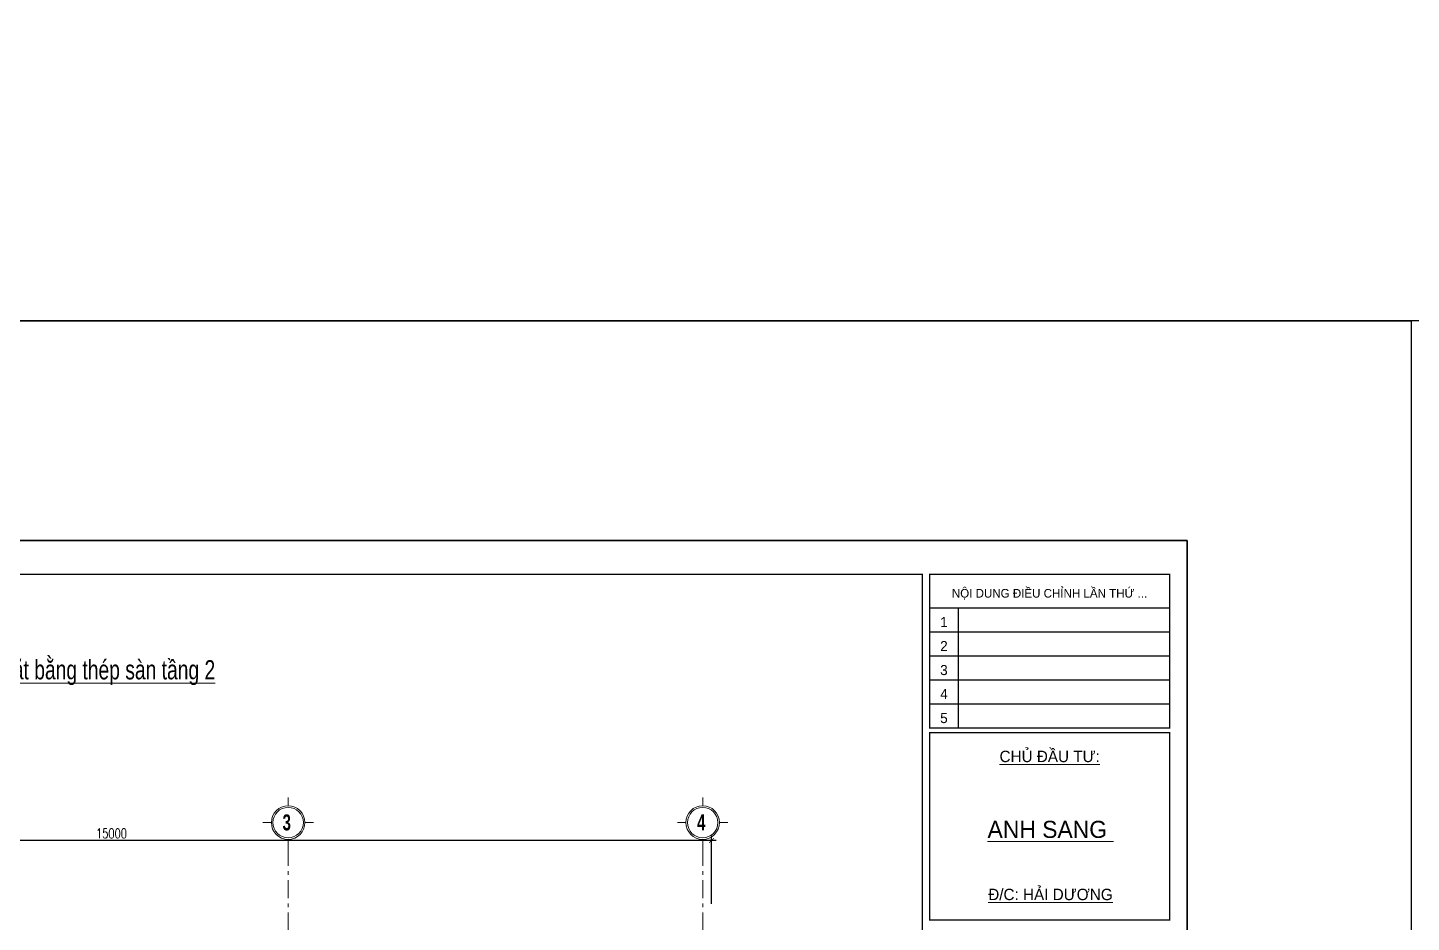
# Model space of a CAD drawing. Extents: x -2098986 to 943, y -1296280 to 73591.
# Drawn here: x -1836270 to -1818977, y -1226398 to -1215216 of the extents above; entities that cross this region are included whole.
import ezdxf
from ezdxf.enums import TextEntityAlignment as Align

# ---------------------------------------------------------------- set-up
doc = ezdxf.new("R2010")
doc.units = 0
doc.header["$LTSCALE"] = 150
doc.header["$PDMODE"] = 35
doc.linetypes.add('_Tim', pattern=[9, 5, -1.5, 1, -1.5])
doc.layers.get('0').update_dxf_attribs({"lineweight": 18})
doc.layers.get('Defpoints').update_dxf_attribs({"lineweight": 18})
for name, color, linetype, lineweight in [('05.Text', 253, 'Continuous', 18), ('11.Khung bo', 32, 'Continuous', 50), ('12.Khung', 36, 'Continuous', 25), ('KCVN-THAY', 7, 'Continuous', 25), ('LS-DIM', 251, 'Continuous', 13), ('LS-TEXT', 60, 'Continuous', 20), ('LS-THAY', 7, 'Continuous', 20), ('LS-TRUC', 108, '_Tim', 9)]:
    doc.layers.add(name, color=color, linetype=linetype, lineweight=lineweight)
doc.layers.add('DIM', color=1, linetype='Continuous')
doc.layers.add('Tpl_Bound', color=1, linetype='Continuous', plot=False)
doc.styles.add('AVANT', font='')
doc.styles.add('AVANTHB', font='')
doc.styles.add('KCVN-LEADER', font='vnromadi.shx', dxfattribs={"width": 0.7, "height": 4})
doc.styles.add('VnAvantH', font='')
doc.styles.add('vnsimpli', font='vnsimli.shx', dxfattribs={"width": 0.75})
doc.styles.get('AVANT').set_extended_font_data('.VnAvant')
doc.styles.get('AVANTHB').set_extended_font_data('.VnAvantH', bold=True)
doc.styles.get('VnAvantH').set_extended_font_data('.VnAvantH')
doc.dimstyles.new('D100(120)', dxfattribs={"dimtxt": 120, "dimasz": 60, "dimexe": 60, "dimexo": 0, "dimgap": 30, "dimtad": 1, "dimdec": 0, "dimdsep": 46, "dimtxsty": 'vnsimpli', "dimblk": 'ARCHTICK', "dimcen": 0, "dimdle": 60, "dimclrd": 256, "dimclre": 256, "dimclrt": 60, "dimadec": 0, "dimazin": 0, "dimtfac": 1, "dimtdec": 0, "dimtix": 1, "dimtmove": 0, "dimatfit": 3, "dimfxl": 1, "dimarcsym": 0})

# ---------------------------------------------------------------- blocks, each defined once
blk = doc.blocks.new('*U4')
at = {"layer": 'KCVN-THAY', "color": 140}
blk.add_lwpolyline([(214871.76, 86966.68), (215381.8, 86966.68), (215381.8, 86579.68), (214871.76, 86579.68)], close=True, dxfattribs=at)
blk = doc.blocks.new('100')
at = {"layer": '11.Khung bo', "const_width": 26.7}
for points in [[(1860913, -945240), (1860913, -916940), (1896063, -916940), (1896063, -945240)], [(1860913, -945240), (1860913, -916940), (1896063, -916940), (1896063, -945240)], [(1860913, -945240), (1860913, -916940), (1896063, -916940), (1896063, -945240)], [(1896213, -920140), (1896213, -916940), (1901213, -916940), (1901213, -920140)], [(1896213, -920140), (1896213, -916940), (1901213, -916940), (1901213, -920140)], [(1896213, -920140), (1896213, -916940), (1901213, -916940), (1901213, -920140)], [(1896213, -924140), (1901213, -924140), (1901213, -920240), (1896213, -920240)], [(1896213, -924140), (1901213, -924140), (1901213, -920240), (1896213, -920240)], [(1896213, -924140), (1901213, -924140), (1901213, -920240), (1896213, -920240)]]:
    blk.add_lwpolyline(points, close=True, dxfattribs=at)
at = {"layer": '12.Khung'}
for p, q in [((1896213, -917640), (1901213, -917640)), ((1896213, -917640), (1901213, -917640)), ((1896213, -917640), (1901213, -917640)), ((1896813, -920140), (1896813, -917640)), ((1896813, -920140), (1896813, -917640)), ((1896813, -920140), (1896813, -917640)), ((1896213, -918140), (1901213, -918140)), ((1896213, -918140), (1901213, -918140)), ((1896213, -918140), (1901213, -918140)), ((1896213, -918640), (1901213, -918640)), ((1896213, -918640), (1901213, -918640)), ((1896213, -918640), (1901213, -918640)), ((1896213, -919140), (1901213, -919140)), ((1896213, -919140), (1901213, -919140)), ((1896213, -919140), (1901213, -919140)), ((1896213, -919640), (1901213, -919640)), ((1896213, -919640), (1901213, -919640)), ((1896213, -919640), (1901213, -919640))]:
    blk.add_line(p, q, dxfattribs=at)
blk.add_lwpolyline([(1901579, -945940), (1901579, -916240), (1859580, -916240), (1859580, -945940)], close=True, dxfattribs=at)
blk.add_lwpolyline([(1901579, -945940), (1901579, -916240), (1859580, -916240), (1859580, -945940)], close=True, dxfattribs=at)
blk.add_lwpolyline([(1901579, -945940), (1901579, -916240), (1859580, -916240), (1859580, -945940)], close=True, dxfattribs=at)
at = {"layer": '05.Text', "style": 'VnAvantH'}
blk.add_text('Néi dung ®iÒu chØnh lÇn thø ...', height=180, dxfattribs=at).set_placement((1898713, -917329), align=Align.MIDDLE)
at = {"layer": '05.Text'}
for s, height, style, p in [('1', 210, 'AVANT', (1896513, -918040)), ('2', 210, 'AVANT', (1896513, -918540)), ('3', 210, 'AVANT', (1896513, -919040)), ('4', 210, 'AVANT', (1896513, -919540)), ('5', 210, 'AVANT', (1896513, -920040)), ('%%uChñ ®Çu t\xad:', 237.6, 'VnAvantH', (1898716, -920853)), ('%%Uanh sang ', 356.4, 'VnAvantH', (1898732, -922432)), ('%%U®/c: h¶i d\xad¬ng', 237.6, 'VnAvantH', (1898732, -923728))]:
    blk.add_text(s, height=height, dxfattribs=dict(at, style=style)).set_placement(p, align=Align.CENTER)
blk = doc.blocks.new('DANHTRUC')
for p, q in [((980383, -947347), (980383, -947137)), ((979963, -947767), (979753, -947767)), ((980803, -947767), (981013, -947767)), ((980383, -948187), (980383, -948397))]:
    blk.add_line(p, q)
for radius in [420, 380]:
    blk.add_circle((980383, -947767), radius)
blk = doc.blocks.new('_ArchTick')
at = {"layer": 'DIM', "color": 0, "const_width": 0.15}
blk.add_lwpolyline([(-0.5, -0.5), (0.5, 0.5)], dxfattribs=at)
blk = doc.blocks.new('*D734')
at = {"layer": 'Defpoints', "color": 0, "transparency": 16777216}
for p in [(-1939457, -1050604), (-1939457, -1051394), (-1924457, -1051394)]:
    blk.add_point(p, dxfattribs=at)
at = {"layer": 'LS-DIM', "lineweight": -2, "transparency": 16777216}
for p, q in [((-1924397, -1050604), (-1939517, -1050604)), ((-1939457, -1051394), (-1939457, -1050544)), ((-1924457, -1051394), (-1924457, -1050544))]:
    blk.add_line(p, q, dxfattribs=at)
at = {"layer": 'LS-DIM', "lineweight": -2, "transparency": 16777216, "xscale": 60, "yscale": 60, "zscale": 60, "rotation": 180}
blk.add_blockref('_ArchTick', (-1939457, -1050604), dxfattribs=at)
at = {"layer": 'LS-DIM', "lineweight": -2, "transparency": 16777216, "xscale": 60, "yscale": 60, "zscale": 60}
blk.add_blockref('_ArchTick', (-1924457, -1050604), dxfattribs=at)
at = {"layer": 'LS-DIM', "color": 60, "transparency": 16777216, "insert": (-1931956, -1050514), "char_height": 120, "attachment_point": 5, "style": 'vnsimpli'}
blk.add_mtext('15000', dxfattribs=at)
blk = doc.blocks.new('qqqe213123213')
at = {"layer": 'LS-TRUC', "ltscale": 0.3}
for p, q in [((-1929747, -1050694), (-1929747, -1057494)), ((-1924567, -1050694), (-1924567, -1057494))]:
    blk.add_line(p, q, dxfattribs=at)
at = {"layer": '05.Text', "xscale": 0.5, "yscale": 0.5, "zscale": 0.5}
for p in [(-2419939.7, -576495.7), (-2414758.7, -576495.7)]:
    blk.add_blockref('DANHTRUC', p, dxfattribs=at)
at = {"layer": '05.Text', "style": 'AVANTHB', "width": 0.7}
for s, p in [('3', (-1929817.8, -1050476.7)), ('4', (-1924637.8, -1050476.7))]:
    blk.add_text(s, height=200, dxfattribs=at).set_placement(p)
at = {"layer": 'LS-DIM'}
dim = blk.add_linear_dim(base=(-1939457, -1050604), p1=(-1924457, -1051394), p2=(-1939457, -1051394), dimstyle='D100(120)', dxfattribs=at)
dim.commit()
dim.dimension.update_dxf_attribs({"geometry": '*D734', "text_midpoint": (-1931956, -1050604), "dimtype": 128})
blk = doc.blocks.new('qqwewqewqeq')
at = {"layer": 'DIM'}
blk.add_blockref('qqqe213123213', (-119803.8, 347.4), dxfattribs=at)

msp = doc.modelspace()

# ---------------------------------------------------------------- linework, layer by layer
at = {"layer": 'LS-THAY', "color": 140}
for points in [[(-1855203.4, -1180179.1), (-1290965.1, -1180178.6), (-1290965.1, -1218879.4), (-1855203.4, -1218879.4)], [(-1855203.4, -1218879.4), (-1290965, -1218878.9), (-1290965, -1257579.6), (-1855203.4, -1257579.6)]]:
    msp.add_lwpolyline(points, close=True, dxfattribs=at)
at = {"layer": 'Tpl_Bound', "color": 1}
msp.add_lwpolyline([(-1846978.5, -1239447.6), (-1846978.5, -1221627.6), (-1821778.5, -1221627.6), (-1821778.5, -1239447.6)], close=True, dxfattribs=at)

# ---------------------------------------------------------------- block references
at = {"layer": '05.Text', "xscale": 0.6000055114637588, "yscale": 0.6000055114637588, "zscale": 0.6000055114637588}
msp.add_blockref('100', (-2962736.5, -671878.5), dxfattribs=at)
at = {"layer": 'Defpoints'}
for p, xscale, yscale, zscale in [((-23336755.1, -9876846.9), 100, 100, 100), ((-14741884.9, -6436880), 60, 60, 60)]:
    msp.add_blockref('*U4', p, dxfattribs=dict(at, xscale=xscale, yscale=yscale, zscale=zscale))
at = {"layer": 'LS-DIM'}
msp.add_blockref('qqwewqewqeq', (216537.7, -175119.4), dxfattribs=at)

# ---------------------------------------------------------------- texts
at = {"layer": 'LS-TEXT', "style": 'KCVN-LEADER', "width": 0.75}
msp.add_text('%%UmÆt b»ng thÐp sµn tÇng 2', height=240, dxfattribs=at).set_placement((-1835290.7, -1223361.2), align=Align.CENTER)

doc.saveas('drawing.dxf')
